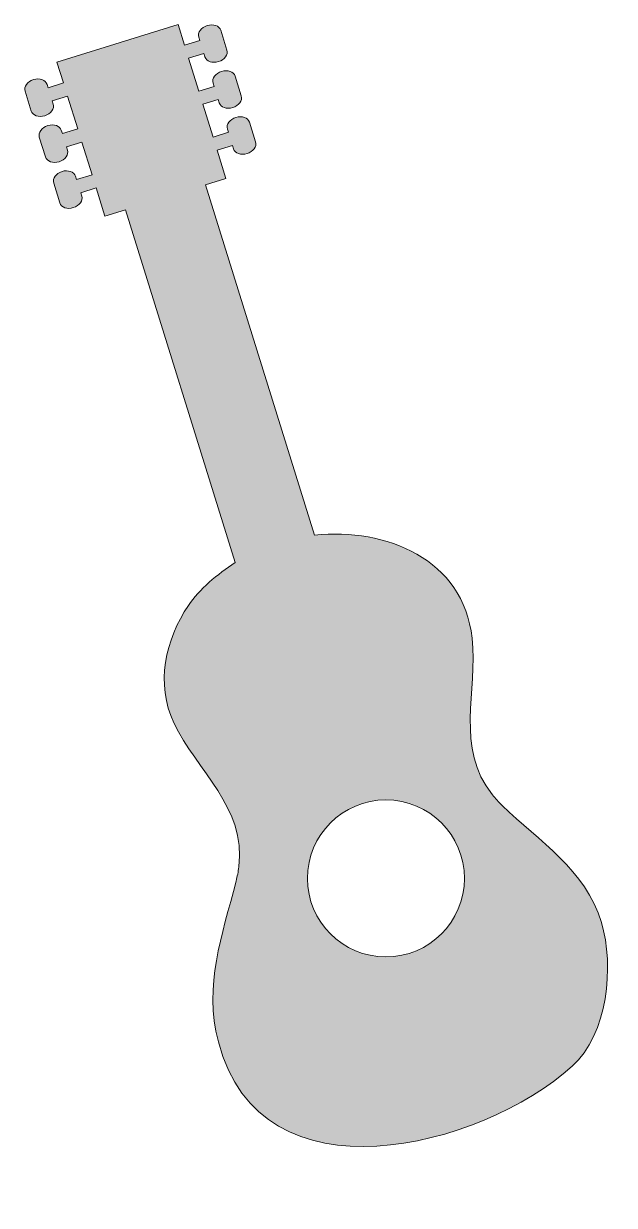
# Model space of a CAD drawing. Header units: inches. Extents: x 0 to 53, y -5 to 102.
import ezdxf

# ---------------------------------------------------------------- set-up
doc = ezdxf.new("R2010")
doc.units = ezdxf.units.IN
doc.header["$MEASUREMENT"] = 0
doc.layers.add('Layer 1', color=7, linetype='Continuous')

msp = doc.modelspace()

# ---------------------------------------------------------------- hatches: boundary and pattern name
at = {"layer": 'Layer 1', "true_color": 0xd67028}
h = msp.add_hatch(color=32, dxfattribs=at)
h.dxf.hatch_style = 2
edge = h.paths.add_edge_path()
edge.add_spline(control_points=[(43.23, 30.88), (42.92, 31.19), (42.62, 31.51), (42.35, 31.85), (38.94, 36.09), (41.04, 41.26), (40.51, 46.02), (39.72, 53.22), (32.7, 56.03), (26.25, 55.36), (26.25, 55.36), (16.37, 87.07), (16.37, 87.07), (16.37, 87.07), (18.22, 87.65), (18.22, 87.65), (18.22, 87.65), (17.43, 90.22), (17.43, 90.22), (17.43, 90.22), (18.82, 90.65), (18.82, 90.65), (18.82, 90.65), (18.91, 90.34), (18.91, 90.34), (19.04, 89.94), (19.59, 89.74), (20.14, 89.92), (20.69, 90.09), (21.03, 90.56), (20.9, 90.97), (20.9, 90.97), (20.34, 92.76), (20.34, 92.76), (20.22, 93.17), (19.67, 93.36), (19.12, 93.19), (18.57, 93.02), (18.22, 92.55), (18.35, 92.14), (18.35, 92.14), (18.45, 91.84), (18.45, 91.84), (18.45, 91.84), (17.06, 91.4), (17.06, 91.4), (17.06, 91.4), (16.13, 94.38), (16.13, 94.38), (16.13, 94.38), (17.52, 94.81), (17.52, 94.81), (17.52, 94.81), (17.62, 94.51), (17.62, 94.51), (17.74, 94.1), (18.29, 93.91), (18.84, 94.08), (19.39, 94.25), (19.74, 94.72), (19.61, 95.13), (19.61, 95.13), (19.05, 96.92), (19.05, 96.92), (18.92, 97.33), (18.37, 97.52), (17.82, 97.35), (17.27, 97.18), (16.93, 96.71), (17.06, 96.3), (17.06, 96.3), (17.15, 96), (17.15, 96), (17.15, 96), (15.76, 95.56), (15.76, 95.56), (15.76, 95.56), (14.84, 98.54), (14.84, 98.54), (14.84, 98.54), (16.23, 98.97), (16.23, 98.97), (16.23, 98.97), (16.32, 98.67), (16.32, 98.67), (16.45, 98.26), (17, 98.07), (17.55, 98.24), (18.1, 98.41), (18.44, 98.88), (18.31, 99.29), (18.31, 99.29), (17.75, 101.08), (17.75, 101.08), (17.63, 101.49), (17.08, 101.68), (16.53, 101.51), (15.98, 101.34), (15.63, 100.87), (15.76, 100.46), (15.76, 100.46), (15.86, 100.16), (15.86, 100.16), (15.86, 100.16), (14.46, 99.72), (14.46, 99.72), (14.46, 99.72), (13.88, 101.6), (13.88, 101.6), (13.88, 101.6), (2.92, 98.19), (2.92, 98.19), (2.92, 98.19), (3.5, 96.31), (3.5, 96.31), (3.5, 96.31), (2.11, 95.88), (2.11, 95.88), (2.11, 95.88), (2.02, 96.18), (2.02, 96.18), (1.89, 96.59), (1.34, 96.78), (0.79, 96.61), (0.24, 96.44), (-0.1, 95.97), (0.03, 95.56), (0.03, 95.56), (0.59, 93.77), (0.59, 93.77), (0.71, 93.36), (1.26, 93.17), (1.81, 93.34), (2.36, 93.51), (2.71, 93.98), (2.58, 94.39), (2.58, 94.39), (2.48, 94.69), (2.48, 94.69), (2.48, 94.69), (3.87, 95.12), (3.87, 95.12), (3.87, 95.12), (4.8, 92.15), (4.8, 92.15), (4.8, 92.15), (3.41, 91.72), (3.41, 91.72), (3.41, 91.72), (3.31, 92.02), (3.31, 92.02), (3.19, 92.43), (2.64, 92.62), (2.09, 92.45), (1.54, 92.28), (1.2, 91.81), (1.32, 91.4), (1.32, 91.4), (1.88, 89.61), (1.88, 89.61), (2.01, 89.2), (2.56, 89.01), (3.11, 89.18), (3.66, 89.35), (4, 89.82), (3.87, 90.23), (3.87, 90.23), (3.78, 90.53), (3.78, 90.53), (3.78, 90.53), (5.17, 90.96), (5.17, 90.96), (5.17, 90.96), (6.1, 87.99), (6.1, 87.99), (6.1, 87.99), (4.7, 87.56), (4.7, 87.56), (4.7, 87.56), (4.61, 87.86), (4.61, 87.86), (4.48, 88.27), (3.93, 88.46), (3.38, 88.29), (2.83, 88.12), (2.49, 87.65), (2.62, 87.24), (2.62, 87.24), (3.18, 85.45), (3.18, 85.45), (3.3, 85.04), (3.85, 84.84), (4.4, 85.02), (4.95, 85.19), (5.3, 85.66), (5.17, 86.07), (5.17, 86.07), (5.07, 86.37), (5.07, 86.37), (5.07, 86.37), (6.47, 86.8), (6.47, 86.8), (6.47, 86.8), (7.26, 84.24), (7.26, 84.24), (7.26, 84.24), (9.11, 84.81), (9.11, 84.81), (9.11, 84.81), (19.06, 52.87), (19.06, 52.87), (17.46, 51.84), (15.79, 50.44), (14.82, 49), (12.72, 45.89), (11.84, 41.89), (13.51, 38.36), (15.56, 34.03), (20.07, 30.72), (19.39, 25.32), (19.33, 24.89), (19.25, 24.46), (19.14, 24.04), (17.87, 18.99), (16.18, 14.71), (17.54, 9.47), (21.36, -5.33), (41.3, -0.15), (49.58, 7.26), (52.8, 10.14), (53.4, 16.36), (52.23, 20.28), (50.8, 25.09), (46.6, 27.6), (43.23, 30.88)], knot_values=[0, 0, 0, 0, 1, 1, 1, 2, 2, 2, 3, 3, 3, 4, 4, 4, 5, 5, 5, 6, 6, 6, 7, 7, 7, 8, 8, 8, 9, 9, 9, 10, 10, 10, 11, 11, 11, 12, 12, 12, 13, 13, 13, 14, 14, 14, 15, 15, 15, 16, 16, 16, 17, 17, 17, 18, 18, 18, 19, 19, 19, 20, 20, 20, 21, 21, 21, 22, 22, 22, 23, 23, 23, 24, 24, 24, 25, 25, 25, 26, 26, 26, 27, 27, 27, 28, 28, 28, 29, 29, 29, 30, 30, 30, 31, 31, 31, 32, 32, 32, 33, 33, 33, 34, 34, 34, 35, 35, 35, 36, 36, 36, 37, 37, 37, 38, 38, 38, 39, 39, 39, 40, 40, 40, 41, 41, 41, 42, 42, 42, 43, 43, 43, 44, 44, 44, 45, 45, 45, 46, 46, 46, 47, 47, 47, 48, 48, 48, 49, 49, 49, 50, 50, 50, 51, 51, 51, 52, 52, 52, 53, 53, 53, 54, 54, 54, 55, 55, 55, 56, 56, 56, 57, 57, 57, 58, 58, 58, 59, 59, 59, 60, 60, 60, 61, 61, 61, 62, 62, 62, 63, 63, 63, 64, 64, 64, 65, 65, 65, 66, 66, 66, 67, 67, 67, 68, 68, 68, 69, 69, 69, 70, 70, 70, 71, 71, 71, 72, 72, 72, 73, 73, 73, 74, 74, 74, 75, 75, 75, 76, 76, 76, 77, 77, 77, 78, 78, 78, 78], degree=3, periodic=1)
edge = h.paths.add_edge_path()
edge.add_spline(control_points=[(32.71, 17.17), (28.78, 17.17), (25.6, 20.35), (25.6, 24.28), (25.6, 28.21), (28.78, 31.39), (32.71, 31.39), (36.64, 31.39), (39.82, 28.21), (39.82, 24.28), (39.82, 20.35), (36.64, 17.17), (32.71, 17.17)], knot_values=[0, 0, 0, 0, 1, 1, 1, 2, 2, 2, 3, 3, 3, 4, 4, 4, 4], degree=3, periodic=1)

# ---------------------------------------------------------------- linework, layer by layer
at = {"layer": 'Layer 1', "lineweight": 0}
for points, knots in [([(43.23, 30.88), (42.92, 31.19), (42.62, 31.51), (42.35, 31.85), (38.94, 36.09), (41.04, 41.26), (40.51, 46.02), (39.72, 53.22), (32.7, 56.03), (26.25, 55.36), (26.25, 55.36), (16.37, 87.07), (16.37, 87.07), (16.37, 87.07), (18.22, 87.65), (18.22, 87.65), (18.22, 87.65), (17.43, 90.22), (17.43, 90.22), (17.43, 90.22), (18.82, 90.65), (18.82, 90.65), (18.82, 90.65), (18.91, 90.34), (18.91, 90.34), (19.04, 89.94), (19.59, 89.74), (20.14, 89.92), (20.69, 90.09), (21.03, 90.56), (20.9, 90.97), (20.9, 90.97), (20.34, 92.76), (20.34, 92.76), (20.22, 93.17), (19.67, 93.36), (19.12, 93.19), (18.57, 93.02), (18.22, 92.55), (18.35, 92.14), (18.35, 92.14), (18.45, 91.84), (18.45, 91.84), (18.45, 91.84), (17.06, 91.4), (17.06, 91.4), (17.06, 91.4), (16.13, 94.38), (16.13, 94.38), (16.13, 94.38), (17.52, 94.81), (17.52, 94.81), (17.52, 94.81), (17.62, 94.51), (17.62, 94.51), (17.74, 94.1), (18.29, 93.91), (18.84, 94.08), (19.39, 94.25), (19.74, 94.72), (19.61, 95.13), (19.61, 95.13), (19.05, 96.92), (19.05, 96.92), (18.92, 97.33), (18.37, 97.52), (17.82, 97.35), (17.27, 97.18), (16.93, 96.71), (17.06, 96.3), (17.06, 96.3), (17.15, 96), (17.15, 96), (17.15, 96), (15.76, 95.56), (15.76, 95.56), (15.76, 95.56), (14.84, 98.54), (14.84, 98.54), (14.84, 98.54), (16.23, 98.97), (16.23, 98.97), (16.23, 98.97), (16.32, 98.67), (16.32, 98.67), (16.45, 98.26), (17, 98.07), (17.55, 98.24), (18.1, 98.41), (18.44, 98.88), (18.31, 99.29), (18.31, 99.29), (17.75, 101.08), (17.75, 101.08), (17.63, 101.49), (17.08, 101.68), (16.53, 101.51), (15.98, 101.34), (15.63, 100.87), (15.76, 100.46), (15.76, 100.46), (15.86, 100.16), (15.86, 100.16), (15.86, 100.16), (14.46, 99.72), (14.46, 99.72), (14.46, 99.72), (13.88, 101.6), (13.88, 101.6), (13.88, 101.6), (2.92, 98.19), (2.92, 98.19), (2.92, 98.19), (3.5, 96.31), (3.5, 96.31), (3.5, 96.31), (2.11, 95.88), (2.11, 95.88), (2.11, 95.88), (2.02, 96.18), (2.02, 96.18), (1.89, 96.59), (1.34, 96.78), (0.79, 96.61), (0.24, 96.44), (-0.1, 95.97), (0.03, 95.56), (0.03, 95.56), (0.59, 93.77), (0.59, 93.77), (0.71, 93.36), (1.26, 93.17), (1.81, 93.34), (2.36, 93.51), (2.71, 93.98), (2.58, 94.39), (2.58, 94.39), (2.48, 94.69), (2.48, 94.69), (2.48, 94.69), (3.87, 95.12), (3.87, 95.12), (3.87, 95.12), (4.8, 92.15), (4.8, 92.15), (4.8, 92.15), (3.41, 91.72), (3.41, 91.72), (3.41, 91.72), (3.31, 92.02), (3.31, 92.02), (3.19, 92.43), (2.64, 92.62), (2.09, 92.45), (1.54, 92.28), (1.2, 91.81), (1.32, 91.4), (1.32, 91.4), (1.88, 89.61), (1.88, 89.61), (2.01, 89.2), (2.56, 89.01), (3.11, 89.18), (3.66, 89.35), (4, 89.82), (3.87, 90.23), (3.87, 90.23), (3.78, 90.53), (3.78, 90.53), (3.78, 90.53), (5.17, 90.96), (5.17, 90.96), (5.17, 90.96), (6.1, 87.99), (6.1, 87.99), (6.1, 87.99), (4.7, 87.56), (4.7, 87.56), (4.7, 87.56), (4.61, 87.86), (4.61, 87.86), (4.48, 88.27), (3.93, 88.46), (3.38, 88.29), (2.83, 88.12), (2.49, 87.65), (2.62, 87.24), (2.62, 87.24), (3.18, 85.45), (3.18, 85.45), (3.3, 85.04), (3.85, 84.84), (4.4, 85.02), (4.95, 85.19), (5.3, 85.66), (5.17, 86.07), (5.17, 86.07), (5.07, 86.37), (5.07, 86.37), (5.07, 86.37), (6.47, 86.8), (6.47, 86.8), (6.47, 86.8), (7.26, 84.24), (7.26, 84.24), (7.26, 84.24), (9.11, 84.81), (9.11, 84.81), (9.11, 84.81), (19.06, 52.87), (19.06, 52.87), (17.46, 51.84), (15.79, 50.44), (14.82, 49), (12.72, 45.89), (11.84, 41.89), (13.51, 38.36), (15.56, 34.03), (20.07, 30.72), (19.39, 25.32), (19.33, 24.89), (19.25, 24.46), (19.14, 24.04), (17.87, 18.99), (16.18, 14.71), (17.54, 9.47), (21.36, -5.33), (41.3, -0.15), (49.58, 7.26), (52.8, 10.14), (53.4, 16.36), (52.23, 20.28), (50.8, 25.09), (46.6, 27.6), (43.23, 30.88)], [0, 0, 0, 0, 1, 1, 1, 2, 2, 2, 3, 3, 3, 4, 4, 4, 5, 5, 5, 6, 6, 6, 7, 7, 7, 8, 8, 8, 9, 9, 9, 10, 10, 10, 11, 11, 11, 12, 12, 12, 13, 13, 13, 14, 14, 14, 15, 15, 15, 16, 16, 16, 17, 17, 17, 18, 18, 18, 19, 19, 19, 20, 20, 20, 21, 21, 21, 22, 22, 22, 23, 23, 23, 24, 24, 24, 25, 25, 25, 26, 26, 26, 27, 27, 27, 28, 28, 28, 29, 29, 29, 30, 30, 30, 31, 31, 31, 32, 32, 32, 33, 33, 33, 34, 34, 34, 35, 35, 35, 36, 36, 36, 37, 37, 37, 38, 38, 38, 39, 39, 39, 40, 40, 40, 41, 41, 41, 42, 42, 42, 43, 43, 43, 44, 44, 44, 45, 45, 45, 46, 46, 46, 47, 47, 47, 48, 48, 48, 49, 49, 49, 50, 50, 50, 51, 51, 51, 52, 52, 52, 53, 53, 53, 54, 54, 54, 55, 55, 55, 56, 56, 56, 57, 57, 57, 58, 58, 58, 59, 59, 59, 60, 60, 60, 61, 61, 61, 62, 62, 62, 63, 63, 63, 64, 64, 64, 65, 65, 65, 66, 66, 66, 67, 67, 67, 68, 68, 68, 69, 69, 69, 70, 70, 70, 71, 71, 71, 72, 72, 72, 73, 73, 73, 74, 74, 74, 75, 75, 75, 76, 76, 76, 77, 77, 77, 78, 78, 78, 78]), ([(32.71, 17.17), (28.78, 17.17), (25.6, 20.35), (25.6, 24.28), (25.6, 28.21), (28.78, 31.39), (32.71, 31.39), (36.64, 31.39), (39.82, 28.21), (39.82, 24.28), (39.82, 20.35), (36.64, 17.17), (32.71, 17.17)], [0, 0, 0, 0, 1, 1, 1, 2, 2, 2, 3, 3, 3, 4, 4, 4, 4])]:
    msp.add_open_spline(points, degree=3, knots=knots, dxfattribs=at)

doc.saveas('drawing.dxf')
